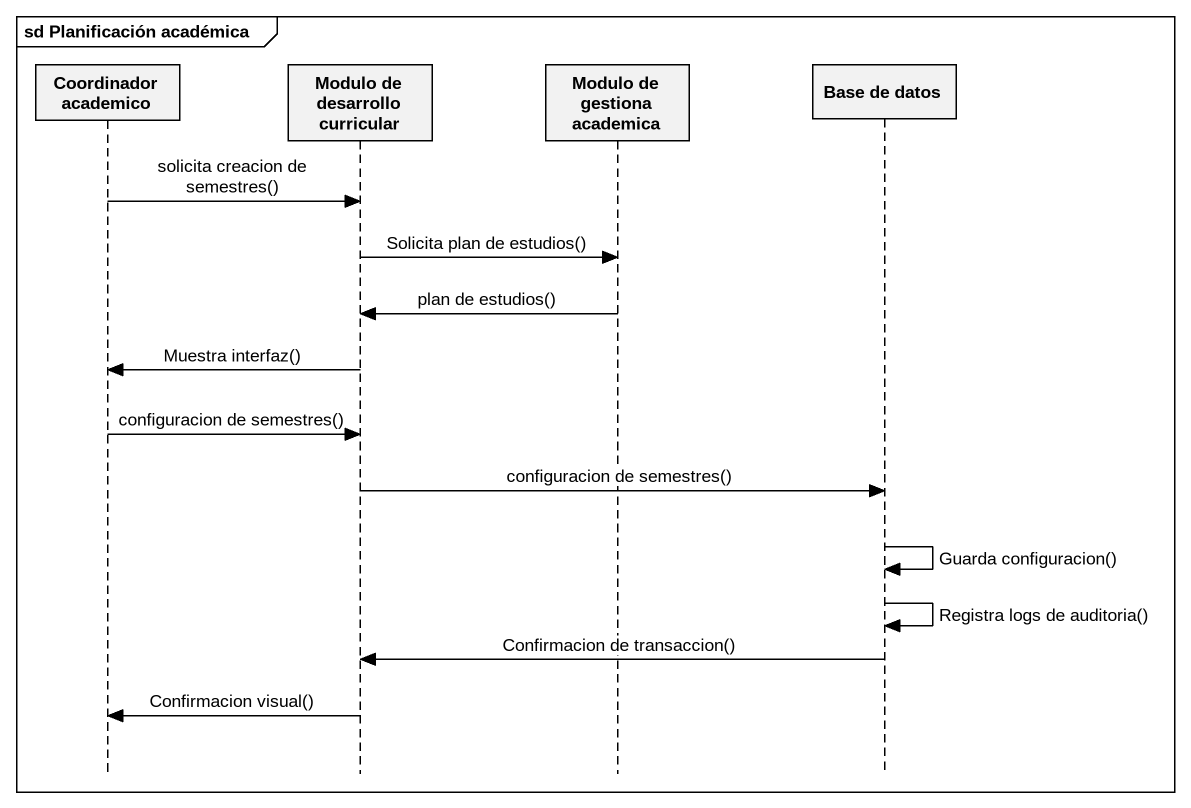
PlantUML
@startuml
mainframe sd Planificación académica
hide footbox
participant "Coordinador academico" as Coordinador_academico
participant "Modulo de desarrollo curricular" as Modulo_de_desarrollo
participant "Modulo de gestiona academica" as Modulo_de_gestiona_academica
participant "Base de datos" as Base_de_datos

Coordinador_academico -> Modulo_de_desarrollo : solicita creacion de semestres()
Modulo_de_desarrollo -> Modulo_de_gestiona_academica : Solicita plan de estudios()
Modulo_de_gestiona_academica -> Modulo_de_desarrollo : plan de estudios()
Modulo_de_desarrollo -> Coordinador_academico : Muestra interfaz()
Coordinador_academico -> Modulo_de_desarrollo : configuracion de semestres()
Modulo_de_desarrollo -> Base_de_datos : configuracion de semestres()
Base_de_datos -> Base_de_datos : Guarda configuracion()
Base_de_datos -> Base_de_datos : Registra logs de auditoria()
Base_de_datos -> Modulo_de_desarrollo : Confirmacion de transaccion()
Modulo_de_desarrollo -> Coordinador_academico : Confirmacion visual()
@enduml
